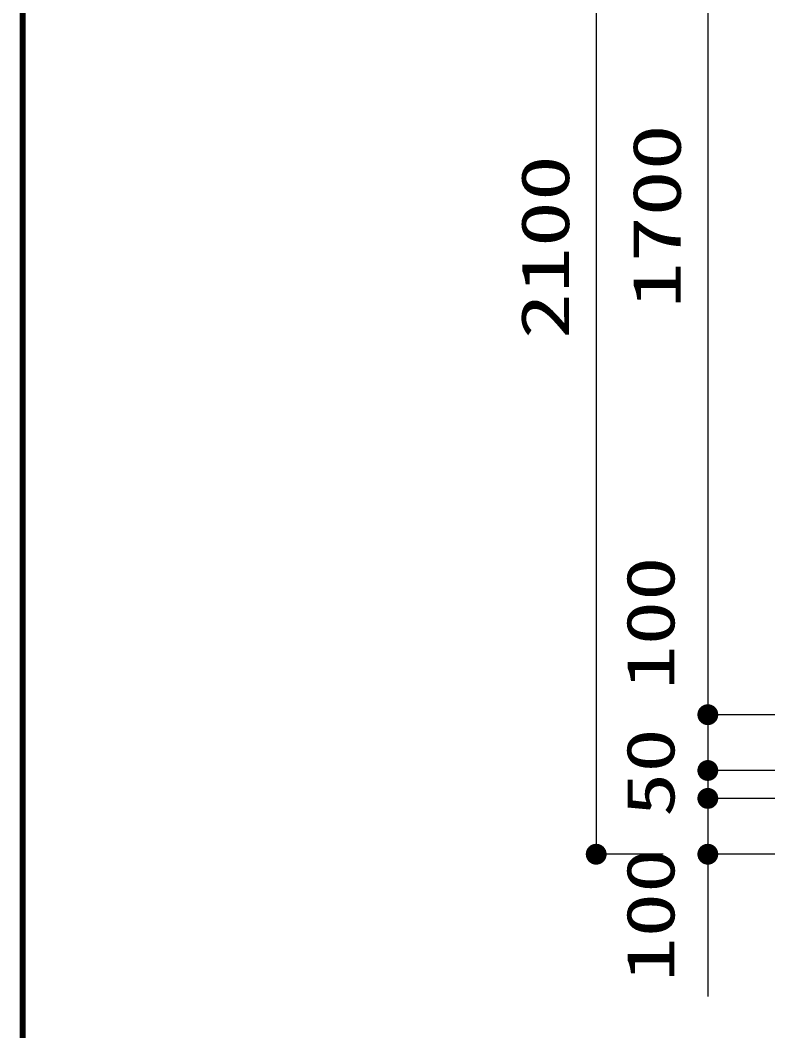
# Model space of a CAD drawing. Units: millimetres, scale not verified. Extents: x -9124 to 8194, y -6791 to 5298.
# Drawn here: x -7993 to -6641, y -4310 to -2499 of the extents above; entities that cross this region are included whole.
import ezdxf
from ezdxf.enums import TextEntityAlignment as Align

# ---------------------------------------------------------------- set-up
doc = ezdxf.new("R2010")
doc.units = ezdxf.units.MM
doc.header["$LTSCALE"] = 30
doc.layers.add('0-6_SUNPO', color=7, linetype='Continuous', lineweight=25)
doc.layers.add('0-7_07', color=7, linetype='Continuous', lineweight=25)
doc.styles.add('ＭＳ ゴシック', font='')
doc.styles.get('ＭＳ ゴシック').set_extended_font_data('MS Gothic')

msp = doc.modelspace()

# ---------------------------------------------------------------- linework, layer by layer
at = {"layer": '0-6_SUNPO', "color": 4}
for p, q in [((-6960.57, -1893.86), (-6960.57, -3993.36)), ((-6760.57, -2043.86), (-6760.57, -3743.36)), ((-6640.57, -3743.36), (-6760.57, -3743.36)), ((-6640.57, -3743.36), (-6760.57, -3743.36)), ((-6760.57, -3743.36), (-6760.57, -3843.36)), ((-6640.57, -3843.36), (-6760.57, -3843.36)), ((-6640.57, -3843.36), (-6760.57, -3843.36)), ((-6760.57, -3843.36), (-6760.57, -3893.36)), ((-6640.57, -3893.36), (-6760.57, -3893.36)), ((-6640.57, -3893.36), (-6760.57, -3893.36)), ((-6760.57, -3893.36), (-6760.57, -3993.36)), ((-6840.57, -3993.36), (-6960.57, -3993.36)), ((-6760.57, -3993.36), (-6760.57, -4248.56)), ((-6640.57, -3993.36), (-6760.57, -3993.36))]:
    msp.add_line(p, q, dxfattribs=at)
at = {"layer": '0-6_SUNPO'}
for points in [[(-6773.83, -3730.11), (-6760.57, -3743.36), (-6776.16, -3732.95)], [(-6773.83, -3730.11), (-6760.57, -3743.36), (-6776.16, -3732.95)], [(-6770.99, -3727.77), (-6760.57, -3743.36), (-6773.83, -3730.11)], [(-6770.99, -3727.77), (-6760.57, -3743.36), (-6773.83, -3730.11)], [(-6767.74, -3726.04), (-6760.57, -3743.36), (-6770.99, -3727.77)], [(-6767.74, -3726.04), (-6760.57, -3743.36), (-6770.99, -3727.77)], [(-6764.23, -3724.97), (-6760.57, -3743.36), (-6767.74, -3726.04)], [(-6764.23, -3724.97), (-6760.57, -3743.36), (-6767.74, -3726.04)], [(-6760.57, -3724.61), (-6760.57, -3743.36), (-6764.23, -3724.97)], [(-6760.57, -3724.61), (-6760.57, -3743.36), (-6764.23, -3724.97)], [(-6756.91, -3724.97), (-6760.57, -3743.36), (-6760.57, -3724.61)], [(-6756.91, -3724.97), (-6760.57, -3743.36), (-6760.57, -3724.61)], [(-6753.39, -3726.04), (-6760.57, -3743.36), (-6756.91, -3724.97)], [(-6753.39, -3726.04), (-6760.57, -3743.36), (-6756.91, -3724.97)], [(-6750.15, -3727.77), (-6760.57, -3743.36), (-6753.39, -3726.04)], [(-6750.15, -3727.77), (-6760.57, -3743.36), (-6753.39, -3726.04)], [(-6747.31, -3730.11), (-6760.57, -3743.36), (-6750.15, -3727.77)], [(-6747.31, -3730.11), (-6760.57, -3743.36), (-6750.15, -3727.77)], [(-6744.98, -3732.95), (-6760.57, -3743.36), (-6747.31, -3730.11)], [(-6744.98, -3732.95), (-6760.57, -3743.36), (-6747.31, -3730.11)], [(-6778.96, -3739.71), (-6760.57, -3743.36), (-6779.32, -3743.36)], [(-6778.96, -3739.71), (-6760.57, -3743.36), (-6779.32, -3743.36)], [(-6779.32, -3743.36), (-6760.57, -3743.36), (-6778.96, -3747.02)], [(-6779.32, -3743.36), (-6760.57, -3743.36), (-6778.96, -3747.02)], [(-6777.89, -3736.19), (-6760.57, -3743.36), (-6778.96, -3739.71)], [(-6777.89, -3736.19), (-6760.57, -3743.36), (-6778.96, -3739.71)], [(-6778.96, -3747.02), (-6760.57, -3743.36), (-6777.89, -3750.54)], [(-6778.96, -3747.02), (-6760.57, -3743.36), (-6777.89, -3750.54)], [(-6776.16, -3732.95), (-6760.57, -3743.36), (-6777.89, -3736.19)], [(-6776.16, -3732.95), (-6760.57, -3743.36), (-6777.89, -3736.19)], [(-6777.89, -3750.54), (-6760.57, -3743.36), (-6776.16, -3753.78)], [(-6777.89, -3750.54), (-6760.57, -3743.36), (-6776.16, -3753.78)], [(-6776.16, -3753.78), (-6760.57, -3743.36), (-6773.83, -3756.62)], [(-6776.16, -3753.78), (-6760.57, -3743.36), (-6773.83, -3756.62)], [(-6773.83, -3756.62), (-6760.57, -3743.36), (-6770.99, -3758.95)], [(-6773.83, -3756.62), (-6760.57, -3743.36), (-6770.99, -3758.95)], [(-6770.99, -3758.95), (-6760.57, -3743.36), (-6767.74, -3760.69)], [(-6770.99, -3758.95), (-6760.57, -3743.36), (-6767.74, -3760.69)], [(-6767.74, -3760.69), (-6760.57, -3743.36), (-6764.23, -3761.75)], [(-6767.74, -3760.69), (-6760.57, -3743.36), (-6764.23, -3761.75)], [(-6764.23, -3761.75), (-6760.57, -3743.36), (-6760.57, -3762.11)], [(-6764.23, -3761.75), (-6760.57, -3743.36), (-6760.57, -3762.11)], [(-6743.25, -3736.19), (-6760.57, -3743.36), (-6744.98, -3732.95)], [(-6743.25, -3736.19), (-6760.57, -3743.36), (-6744.98, -3732.95)], [(-6742.18, -3739.71), (-6760.57, -3743.36), (-6743.25, -3736.19)], [(-6742.18, -3739.71), (-6760.57, -3743.36), (-6743.25, -3736.19)], [(-6741.82, -3743.36), (-6760.57, -3743.36), (-6742.18, -3739.71)], [(-6741.82, -3743.36), (-6760.57, -3743.36), (-6742.18, -3739.71)], [(-6760.57, -3762.11), (-6760.57, -3743.36), (-6756.91, -3761.75)], [(-6756.91, -3761.75), (-6760.57, -3743.36), (-6753.39, -3760.69)], [(-6753.39, -3760.69), (-6760.57, -3743.36), (-6750.15, -3758.95)], [(-6750.15, -3758.95), (-6760.57, -3743.36), (-6747.31, -3756.62)], [(-6747.31, -3756.62), (-6760.57, -3743.36), (-6744.98, -3753.78)], [(-6744.98, -3753.78), (-6760.57, -3743.36), (-6743.25, -3750.54)], [(-6743.25, -3750.54), (-6760.57, -3743.36), (-6742.18, -3747.02)], [(-6742.18, -3747.02), (-6760.57, -3743.36), (-6741.82, -3743.36)], [(-6760.57, -3762.11), (-6760.57, -3743.36), (-6756.91, -3761.75)], [(-6756.91, -3761.75), (-6760.57, -3743.36), (-6753.39, -3760.69)], [(-6753.39, -3760.69), (-6760.57, -3743.36), (-6750.15, -3758.95)], [(-6750.15, -3758.95), (-6760.57, -3743.36), (-6747.31, -3756.62)], [(-6747.31, -3756.62), (-6760.57, -3743.36), (-6744.98, -3753.78)], [(-6744.98, -3753.78), (-6760.57, -3743.36), (-6743.25, -3750.54)], [(-6743.25, -3750.54), (-6760.57, -3743.36), (-6742.18, -3747.02)], [(-6742.18, -3747.02), (-6760.57, -3743.36), (-6741.82, -3743.36)], [(-6777.89, -3836.19), (-6760.57, -3843.36), (-6778.96, -3839.71)], [(-6777.89, -3836.19), (-6760.57, -3843.36), (-6778.96, -3839.71)], [(-6776.16, -3832.95), (-6760.57, -3843.36), (-6777.89, -3836.19)], [(-6776.16, -3832.95), (-6760.57, -3843.36), (-6777.89, -3836.19)], [(-6773.83, -3830.11), (-6760.57, -3843.36), (-6776.16, -3832.95)], [(-6773.83, -3830.11), (-6760.57, -3843.36), (-6776.16, -3832.95)], [(-6770.99, -3827.77), (-6760.57, -3843.36), (-6773.83, -3830.11)], [(-6770.99, -3827.77), (-6760.57, -3843.36), (-6773.83, -3830.11)], [(-6767.74, -3826.04), (-6760.57, -3843.36), (-6770.99, -3827.77)], [(-6767.74, -3826.04), (-6760.57, -3843.36), (-6770.99, -3827.77)], [(-6764.23, -3824.97), (-6760.57, -3843.36), (-6767.74, -3826.04)], [(-6764.23, -3824.97), (-6760.57, -3843.36), (-6767.74, -3826.04)], [(-6760.57, -3824.61), (-6760.57, -3843.36), (-6764.23, -3824.97)], [(-6760.57, -3824.61), (-6760.57, -3843.36), (-6764.23, -3824.97)], [(-6756.91, -3824.97), (-6760.57, -3843.36), (-6760.57, -3824.61)], [(-6756.91, -3824.97), (-6760.57, -3843.36), (-6760.57, -3824.61)], [(-6753.39, -3826.04), (-6760.57, -3843.36), (-6756.91, -3824.97)], [(-6753.39, -3826.04), (-6760.57, -3843.36), (-6756.91, -3824.97)], [(-6750.15, -3827.77), (-6760.57, -3843.36), (-6753.39, -3826.04)], [(-6750.15, -3827.77), (-6760.57, -3843.36), (-6753.39, -3826.04)], [(-6747.31, -3830.11), (-6760.57, -3843.36), (-6750.15, -3827.77)], [(-6747.31, -3830.11), (-6760.57, -3843.36), (-6750.15, -3827.77)], [(-6744.98, -3832.95), (-6760.57, -3843.36), (-6747.31, -3830.11)], [(-6744.98, -3832.95), (-6760.57, -3843.36), (-6747.31, -3830.11)], [(-6743.25, -3836.19), (-6760.57, -3843.36), (-6744.98, -3832.95)], [(-6743.25, -3836.19), (-6760.57, -3843.36), (-6744.98, -3832.95)], [(-6742.18, -3839.71), (-6760.57, -3843.36), (-6743.25, -3836.19)], [(-6742.18, -3839.71), (-6760.57, -3843.36), (-6743.25, -3836.19)], [(-6778.96, -3839.71), (-6760.57, -3843.36), (-6779.32, -3843.36)], [(-6778.96, -3839.71), (-6760.57, -3843.36), (-6779.32, -3843.36)], [(-6779.32, -3843.36), (-6760.57, -3843.36), (-6778.96, -3847.02)], [(-6779.32, -3843.36), (-6760.57, -3843.36), (-6778.96, -3847.02)], [(-6778.96, -3847.02), (-6760.57, -3843.36), (-6777.89, -3850.54)], [(-6778.96, -3847.02), (-6760.57, -3843.36), (-6777.89, -3850.54)], [(-6777.89, -3850.54), (-6760.57, -3843.36), (-6776.16, -3853.78)], [(-6777.89, -3850.54), (-6760.57, -3843.36), (-6776.16, -3853.78)], [(-6776.16, -3853.78), (-6760.57, -3843.36), (-6773.83, -3856.62)], [(-6776.16, -3853.78), (-6760.57, -3843.36), (-6773.83, -3856.62)], [(-6773.83, -3856.62), (-6760.57, -3843.36), (-6770.99, -3858.95)], [(-6773.83, -3856.62), (-6760.57, -3843.36), (-6770.99, -3858.95)], [(-6770.99, -3858.95), (-6760.57, -3843.36), (-6767.74, -3860.69)], [(-6770.99, -3858.95), (-6760.57, -3843.36), (-6767.74, -3860.69)], [(-6767.74, -3860.69), (-6760.57, -3843.36), (-6764.23, -3861.75)], [(-6767.74, -3860.69), (-6760.57, -3843.36), (-6764.23, -3861.75)], [(-6764.23, -3861.75), (-6760.57, -3843.36), (-6760.57, -3862.11)], [(-6764.23, -3861.75), (-6760.57, -3843.36), (-6760.57, -3862.11)], [(-6741.82, -3843.36), (-6760.57, -3843.36), (-6742.18, -3839.71)], [(-6741.82, -3843.36), (-6760.57, -3843.36), (-6742.18, -3839.71)], [(-6760.57, -3862.11), (-6760.57, -3843.36), (-6756.91, -3861.75)], [(-6756.91, -3861.75), (-6760.57, -3843.36), (-6753.39, -3860.69)], [(-6753.39, -3860.69), (-6760.57, -3843.36), (-6750.15, -3858.95)], [(-6750.15, -3858.95), (-6760.57, -3843.36), (-6747.31, -3856.62)], [(-6747.31, -3856.62), (-6760.57, -3843.36), (-6744.98, -3853.78)], [(-6744.98, -3853.78), (-6760.57, -3843.36), (-6743.25, -3850.54)], [(-6743.25, -3850.54), (-6760.57, -3843.36), (-6742.18, -3847.02)], [(-6742.18, -3847.02), (-6760.57, -3843.36), (-6741.82, -3843.36)], [(-6760.57, -3862.11), (-6760.57, -3843.36), (-6756.91, -3861.75)], [(-6756.91, -3861.75), (-6760.57, -3843.36), (-6753.39, -3860.69)], [(-6753.39, -3860.69), (-6760.57, -3843.36), (-6750.15, -3858.95)], [(-6750.15, -3858.95), (-6760.57, -3843.36), (-6747.31, -3856.62)], [(-6747.31, -3856.62), (-6760.57, -3843.36), (-6744.98, -3853.78)], [(-6744.98, -3853.78), (-6760.57, -3843.36), (-6743.25, -3850.54)], [(-6743.25, -3850.54), (-6760.57, -3843.36), (-6742.18, -3847.02)], [(-6742.18, -3847.02), (-6760.57, -3843.36), (-6741.82, -3843.36)], [(-6764.23, -3874.97), (-6760.57, -3893.36), (-6767.74, -3876.04)], [(-6764.23, -3874.97), (-6760.57, -3893.36), (-6767.74, -3876.04)], [(-6760.57, -3874.61), (-6760.57, -3893.36), (-6764.23, -3874.97)], [(-6760.57, -3874.61), (-6760.57, -3893.36), (-6764.23, -3874.97)], [(-6756.91, -3874.97), (-6760.57, -3893.36), (-6760.57, -3874.61)], [(-6756.91, -3874.97), (-6760.57, -3893.36), (-6760.57, -3874.61)], [(-6753.39, -3876.04), (-6760.57, -3893.36), (-6756.91, -3874.97)], [(-6753.39, -3876.04), (-6760.57, -3893.36), (-6756.91, -3874.97)], [(-6778.96, -3889.71), (-6760.57, -3893.36), (-6779.32, -3893.36)], [(-6778.96, -3889.71), (-6760.57, -3893.36), (-6779.32, -3893.36)], [(-6777.89, -3886.19), (-6760.57, -3893.36), (-6778.96, -3889.71)], [(-6777.89, -3886.19), (-6760.57, -3893.36), (-6778.96, -3889.71)], [(-6776.16, -3882.95), (-6760.57, -3893.36), (-6777.89, -3886.19)], [(-6776.16, -3882.95), (-6760.57, -3893.36), (-6777.89, -3886.19)], [(-6773.83, -3880.11), (-6760.57, -3893.36), (-6776.16, -3882.95)], [(-6773.83, -3880.11), (-6760.57, -3893.36), (-6776.16, -3882.95)], [(-6770.99, -3877.77), (-6760.57, -3893.36), (-6773.83, -3880.11)], [(-6770.99, -3877.77), (-6760.57, -3893.36), (-6773.83, -3880.11)], [(-6767.74, -3876.04), (-6760.57, -3893.36), (-6770.99, -3877.77)], [(-6767.74, -3876.04), (-6760.57, -3893.36), (-6770.99, -3877.77)], [(-6750.15, -3877.77), (-6760.57, -3893.36), (-6753.39, -3876.04)], [(-6750.15, -3877.77), (-6760.57, -3893.36), (-6753.39, -3876.04)], [(-6747.31, -3880.11), (-6760.57, -3893.36), (-6750.15, -3877.77)], [(-6747.31, -3880.11), (-6760.57, -3893.36), (-6750.15, -3877.77)], [(-6744.98, -3882.95), (-6760.57, -3893.36), (-6747.31, -3880.11)], [(-6744.98, -3882.95), (-6760.57, -3893.36), (-6747.31, -3880.11)], [(-6743.25, -3886.19), (-6760.57, -3893.36), (-6744.98, -3882.95)], [(-6743.25, -3886.19), (-6760.57, -3893.36), (-6744.98, -3882.95)], [(-6742.18, -3889.71), (-6760.57, -3893.36), (-6743.25, -3886.19)], [(-6742.18, -3889.71), (-6760.57, -3893.36), (-6743.25, -3886.19)], [(-6741.82, -3893.36), (-6760.57, -3893.36), (-6742.18, -3889.71)], [(-6741.82, -3893.36), (-6760.57, -3893.36), (-6742.18, -3889.71)], [(-6779.32, -3893.36), (-6760.57, -3893.36), (-6778.96, -3897.02)], [(-6779.32, -3893.36), (-6760.57, -3893.36), (-6778.96, -3897.02)], [(-6778.96, -3897.02), (-6760.57, -3893.36), (-6777.89, -3900.54)], [(-6778.96, -3897.02), (-6760.57, -3893.36), (-6777.89, -3900.54)], [(-6777.89, -3900.54), (-6760.57, -3893.36), (-6776.16, -3903.78)], [(-6777.89, -3900.54), (-6760.57, -3893.36), (-6776.16, -3903.78)], [(-6776.16, -3903.78), (-6760.57, -3893.36), (-6773.83, -3906.62)], [(-6776.16, -3903.78), (-6760.57, -3893.36), (-6773.83, -3906.62)], [(-6773.83, -3906.62), (-6760.57, -3893.36), (-6770.99, -3908.95)], [(-6773.83, -3906.62), (-6760.57, -3893.36), (-6770.99, -3908.95)], [(-6770.99, -3908.95), (-6760.57, -3893.36), (-6767.74, -3910.69)], [(-6770.99, -3908.95), (-6760.57, -3893.36), (-6767.74, -3910.69)], [(-6767.74, -3910.69), (-6760.57, -3893.36), (-6764.23, -3911.75)], [(-6767.74, -3910.69), (-6760.57, -3893.36), (-6764.23, -3911.75)], [(-6764.23, -3911.75), (-6760.57, -3893.36), (-6760.57, -3912.11)], [(-6764.23, -3911.75), (-6760.57, -3893.36), (-6760.57, -3912.11)], [(-6760.57, -3912.11), (-6760.57, -3893.36), (-6756.91, -3911.75)], [(-6756.91, -3911.75), (-6760.57, -3893.36), (-6753.39, -3910.69)], [(-6753.39, -3910.69), (-6760.57, -3893.36), (-6750.15, -3908.95)], [(-6750.15, -3908.95), (-6760.57, -3893.36), (-6747.31, -3906.62)], [(-6747.31, -3906.62), (-6760.57, -3893.36), (-6744.98, -3903.78)], [(-6744.98, -3903.78), (-6760.57, -3893.36), (-6743.25, -3900.54)], [(-6743.25, -3900.54), (-6760.57, -3893.36), (-6742.18, -3897.02)], [(-6742.18, -3897.02), (-6760.57, -3893.36), (-6741.82, -3893.36)], [(-6760.57, -3912.11), (-6760.57, -3893.36), (-6756.91, -3911.75)], [(-6756.91, -3911.75), (-6760.57, -3893.36), (-6753.39, -3910.69)], [(-6753.39, -3910.69), (-6760.57, -3893.36), (-6750.15, -3908.95)], [(-6750.15, -3908.95), (-6760.57, -3893.36), (-6747.31, -3906.62)], [(-6747.31, -3906.62), (-6760.57, -3893.36), (-6744.98, -3903.78)], [(-6744.98, -3903.78), (-6760.57, -3893.36), (-6743.25, -3900.54)], [(-6743.25, -3900.54), (-6760.57, -3893.36), (-6742.18, -3897.02)], [(-6742.18, -3897.02), (-6760.57, -3893.36), (-6741.82, -3893.36)], [(-6976.16, -3982.95), (-6960.57, -3993.36), (-6977.89, -3986.19)], [(-6973.83, -3980.11), (-6960.57, -3993.36), (-6976.16, -3982.95)], [(-6970.99, -3977.77), (-6960.57, -3993.36), (-6973.83, -3980.11)], [(-6967.74, -3976.04), (-6960.57, -3993.36), (-6970.99, -3977.77)], [(-6964.23, -3974.97), (-6960.57, -3993.36), (-6967.74, -3976.04)], [(-6960.57, -3974.61), (-6960.57, -3993.36), (-6964.23, -3974.97)], [(-6956.91, -3974.97), (-6960.57, -3993.36), (-6960.57, -3974.61)], [(-6953.39, -3976.04), (-6960.57, -3993.36), (-6956.91, -3974.97)], [(-6950.15, -3977.77), (-6960.57, -3993.36), (-6953.39, -3976.04)], [(-6947.31, -3980.11), (-6960.57, -3993.36), (-6950.15, -3977.77)], [(-6944.98, -3982.95), (-6960.57, -3993.36), (-6947.31, -3980.11)], [(-6943.25, -3986.19), (-6960.57, -3993.36), (-6944.98, -3982.95)], [(-6776.16, -3982.95), (-6760.57, -3993.36), (-6777.89, -3986.19)], [(-6773.83, -3980.11), (-6760.57, -3993.36), (-6776.16, -3982.95)], [(-6770.99, -3977.77), (-6760.57, -3993.36), (-6773.83, -3980.11)], [(-6767.74, -3976.04), (-6760.57, -3993.36), (-6770.99, -3977.77)], [(-6764.23, -3974.97), (-6760.57, -3993.36), (-6767.74, -3976.04)], [(-6760.57, -3974.61), (-6760.57, -3993.36), (-6764.23, -3974.97)], [(-6756.91, -3974.97), (-6760.57, -3993.36), (-6760.57, -3974.61)], [(-6753.39, -3976.04), (-6760.57, -3993.36), (-6756.91, -3974.97)], [(-6750.15, -3977.77), (-6760.57, -3993.36), (-6753.39, -3976.04)], [(-6747.31, -3980.11), (-6760.57, -3993.36), (-6750.15, -3977.77)], [(-6744.98, -3982.95), (-6760.57, -3993.36), (-6747.31, -3980.11)], [(-6743.25, -3986.19), (-6760.57, -3993.36), (-6744.98, -3982.95)], [(-6978.96, -3989.71), (-6960.57, -3993.36), (-6979.32, -3993.36)], [(-6979.32, -3993.36), (-6960.57, -3993.36), (-6978.96, -3997.02)], [(-6977.89, -3986.19), (-6960.57, -3993.36), (-6978.96, -3989.71)], [(-6978.96, -3997.02), (-6960.57, -3993.36), (-6977.89, -4000.54)], [(-6977.89, -4000.54), (-6960.57, -3993.36), (-6976.16, -4003.78)], [(-6976.16, -4003.78), (-6960.57, -3993.36), (-6973.83, -4006.62)], [(-6973.83, -4006.62), (-6960.57, -3993.36), (-6970.99, -4008.95)], [(-6970.99, -4008.95), (-6960.57, -3993.36), (-6967.74, -4010.69)], [(-6967.74, -4010.69), (-6960.57, -3993.36), (-6964.23, -4011.75)], [(-6964.23, -4011.75), (-6960.57, -3993.36), (-6960.57, -4012.11)], [(-6942.18, -3989.71), (-6960.57, -3993.36), (-6943.25, -3986.19)], [(-6941.82, -3993.36), (-6960.57, -3993.36), (-6942.18, -3989.71)], [(-6960.57, -4012.11), (-6960.57, -3993.36), (-6956.91, -4011.75)], [(-6956.91, -4011.75), (-6960.57, -3993.36), (-6953.39, -4010.69)], [(-6953.39, -4010.69), (-6960.57, -3993.36), (-6950.15, -4008.95)], [(-6950.15, -4008.95), (-6960.57, -3993.36), (-6947.31, -4006.62)], [(-6947.31, -4006.62), (-6960.57, -3993.36), (-6944.98, -4003.78)], [(-6944.98, -4003.78), (-6960.57, -3993.36), (-6943.25, -4000.54)], [(-6943.25, -4000.54), (-6960.57, -3993.36), (-6942.18, -3997.02)], [(-6942.18, -3997.02), (-6960.57, -3993.36), (-6941.82, -3993.36)], [(-6778.96, -3989.71), (-6760.57, -3993.36), (-6779.32, -3993.36)], [(-6779.32, -3993.36), (-6760.57, -3993.36), (-6778.96, -3997.02)], [(-6777.89, -3986.19), (-6760.57, -3993.36), (-6778.96, -3989.71)], [(-6778.96, -3997.02), (-6760.57, -3993.36), (-6777.89, -4000.54)], [(-6777.89, -4000.54), (-6760.57, -3993.36), (-6776.16, -4003.78)], [(-6776.16, -4003.78), (-6760.57, -3993.36), (-6773.83, -4006.62)], [(-6773.83, -4006.62), (-6760.57, -3993.36), (-6770.99, -4008.95)], [(-6770.99, -4008.95), (-6760.57, -3993.36), (-6767.74, -4010.69)], [(-6767.74, -4010.69), (-6760.57, -3993.36), (-6764.23, -4011.75)], [(-6764.23, -4011.75), (-6760.57, -3993.36), (-6760.57, -4012.11)], [(-6742.18, -3989.71), (-6760.57, -3993.36), (-6743.25, -3986.19)], [(-6741.82, -3993.36), (-6760.57, -3993.36), (-6742.18, -3989.71)], [(-6760.57, -4012.11), (-6760.57, -3993.36), (-6756.91, -4011.75)], [(-6756.91, -4011.75), (-6760.57, -3993.36), (-6753.39, -4010.69)], [(-6753.39, -4010.69), (-6760.57, -3993.36), (-6750.15, -4008.95)], [(-6750.15, -4008.95), (-6760.57, -3993.36), (-6747.31, -4006.62)], [(-6747.31, -4006.62), (-6760.57, -3993.36), (-6744.98, -4003.78)], [(-6744.98, -4003.78), (-6760.57, -3993.36), (-6743.25, -4000.54)], [(-6743.25, -4000.54), (-6760.57, -3993.36), (-6742.18, -3997.02)], [(-6742.18, -3997.02), (-6760.57, -3993.36), (-6741.82, -3993.36)]]:
    msp.add_solid(points, dxfattribs=at)
at = {"layer": '0-7_07'}
for p, q in [((-7992.67, 5286.14), (-7992.67, -6298.67)), ((-7992.07, 5285.54), (-7992.07, -6298.07)), ((-7991.47, 5284.94), (-7991.47, -6297.47)), ((-7990.87, 5284.34), (-7990.87, -6296.87)), ((-7990.27, 5283.74), (-7990.27, -6296.27)), ((-7989.67, 5283.14), (-7989.67, -6295.67)), ((-7989.07, 5282.54), (-7989.07, -6295.07)), ((-7988.47, 5281.94), (-7988.47, -6294.47)), ((-7987.87, 5281.34), (-7987.87, -6293.87)), ((-7987.27, 5280.74), (-7987.27, -6293.27)), ((-7986.67, 5280.14), (-7986.67, -6292.67)), ((-7986.07, 5279.54), (-7986.07, -6292.07)), ((-7985.47, 5278.94), (-7985.47, -6291.47)), ((-7984.87, 5278.34), (-7984.87, -6290.87)), ((-7984.27, 5277.74), (-7984.27, -6290.27))]:
    msp.add_line(p, q, dxfattribs=at)

# ---------------------------------------------------------------- texts
at = {"layer": '0-6_SUNPO', "color": 3, "style": 'ＭＳ ゴシック'}
for s, width, p in [('1700', 1.4, (-6783.07, -3015.33)), ('2100', 1.4, (-6983.07, -3070.47)), ('100', 1.35, (-6794.32, -3698.47)), ('50', 1.35, (-6794.32, -3926.65)), ('100', 1.35, (-6794.32, -4221.79))]:
    msp.add_text(s, height=86.59, rotation=90, dxfattribs=dict(at, width=width)).set_placement(p, align=Align.BOTTOM_LEFT)

doc.saveas('drawing.dxf')
